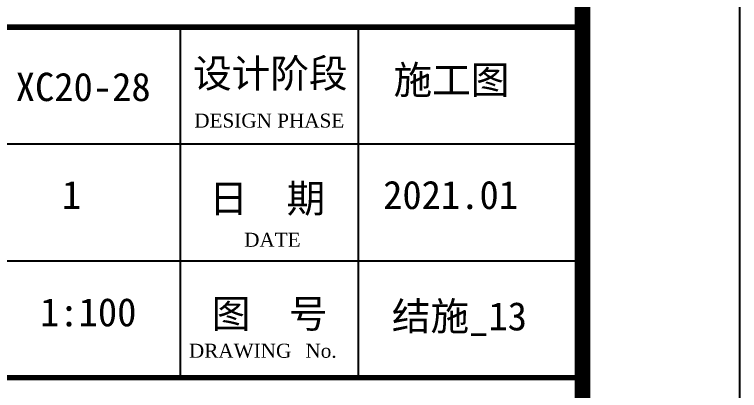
# Model space of a CAD drawing. Extents: x -3102990 to -851544, y -5293060 to -2540151.
# Drawn here: x -1370883 to -1366264, y -2668865 to -2666469 of the extents above; entities that cross this region are included whole.
import ezdxf

# ---------------------------------------------------------------- set-up
doc = ezdxf.new("R2010")
doc.units = 0
doc.header["$LTSCALE"] = 1000
doc.layers.get('0').update_dxf_attribs({"linetype": 'CONTINUOUS'})
doc.layers.add('PUB_TEXT', color=7, linetype='CONTINUOUS')
doc.layers.add('PUB_TITLE', color=4, linetype='CONTINUOUS')
doc.layers.add('yichutu', color=7, linetype='CONTINUOUS', true_color=0xffffff, plot=False)
doc.styles.add('GHF', font='times.ttf')
doc.styles.add('STYLE1', font='simhei.ttf', dxfattribs={"width": 0.8})

# ---------------------------------------------------------------- blocks, each defined once
blk = doc.blocks.new('A$C18BE6784')
at = {"layer": 'PUB_TITLE', "color": 4}
for p, q in [((82878.9, 6353.3), (88100, 6353.3)), ((82878.9, 6353.3), (88100, 6353.3)), ((85536.4, 6353.3), (85536.4, 4119.3)), ((86671.2, 6353.3), (86671.2, 4119.3)), ((82878.9, 5608.6), (88100, 5608.6)), ((82878.9, 4864), (88100, 4864))]:
    blk.add_line(p, q, dxfattribs=at)
at = {"layer": 'PUB_TITLE'}
blk.add_lwpolyline([(0, 0), (0, 42000), (89100, 42000), (89100, 0)], close=True, dxfattribs=at)
at = {"layer": 'PUB_TITLE', "const_width": 100}
blk.add_lwpolyline([(88100, 1000), (88100, 41000), (713.3, 41000), (713.3, 1000), (88100, 1000)], dxfattribs=at)
at = {"layer": 'PUB_TITLE', "color": 4, "const_width": 35.1}
blk.add_lwpolyline([(82878.9, 6353.3), (88100, 6353.3), (88100, 4119.3), (82878.9, 4119.3)], close=True, dxfattribs=at)
at = {"layer": 'PUB_TEXT'}
for s, height, style, p in [(' 设计阶段', 180.53, 'STYLE1', (85495.9, 5968.4)), ('施工图', 180.53, 'STYLE1', (86895.6, 5926.8)), ('XC20-28', 180.53, 'STYLE1', (84489.1, 5882.1)), ('     DESIGN PHASE', 89.363, 'GHF', (85457.4, 5713.1)), ('1', 180.5, 'STYLE1', (84783.5, 5194)), ('日  期', 180.53, 'STYLE1', (85722.1, 5171.7)), ('2021.01', 180.53, 'STYLE1', (86829.5, 5194)), ('DATE', 89.36, 'GHF', (85944.2, 4953.4)), ('1:100', 180.53, 'STYLE1', (84644, 4446.4)), ('图  号', 180.53, 'STYLE1', (85737.9, 4437)), ('DRAWING', 89.36, 'GHF', (85592.2, 4246.3)), ('No.', 89.36, 'GHF', (86334.7, 4246.3))]:
    blk.add_text(s, height=height, dxfattribs=dict(at, style=style)).set_placement(p)
blk = doc.blocks.new('yct-891-420-89100-42000-100-2004.0')
at = {"layer": 'yichutu', "color": 7, "true_color": 0xffffff}
blk.add_lwpolyline([(0, 0), (0, 42000), (89100, 42000), (89100, 0)], close=True, dxfattribs=at)

msp = doc.modelspace()

# ---------------------------------------------------------------- block references
at = {"ltscale": 1.5}
msp.add_blockref('A$C18BE6784', (-1455363.94, -2672902.4), dxfattribs=at)
at = {"layer": 'yichutu'}
msp.add_blockref('yct-891-420-89100-42000-100-2004.0', (-1455363.94, -2672902.4), dxfattribs=at)

# ---------------------------------------------------------------- texts
at = {"layer": 'PUB_TEXT', "color": 3, "style": 'STYLE1'}
msp.add_text('结施_13', height=180.531, dxfattribs=at).set_placement((-1368478.91, -2668481.69))

doc.saveas('drawing.dxf')
